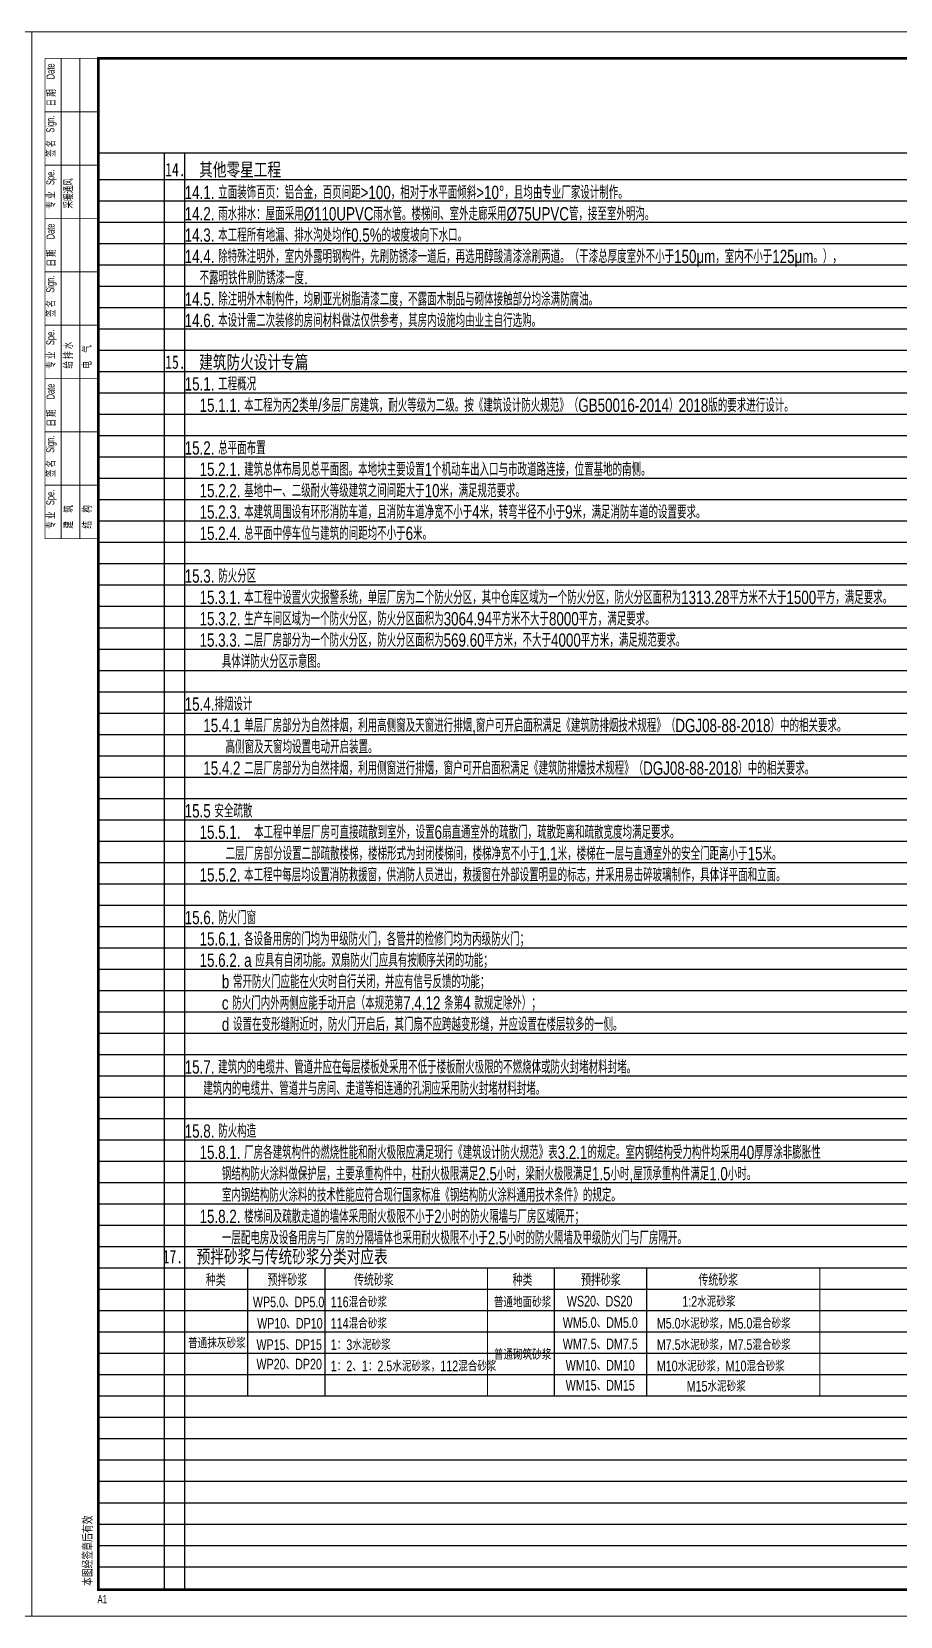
# Model space of a CAD drawing. Extents: x 24672 to 192872, y -90565 to -31165.
# Drawn here: x 108772 to 141349, y -90565 to -31165 of the extents above; entities that cross this region are included whole.
import ezdxf
from ezdxf.enums import TextEntityAlignment as Align

# ---------------------------------------------------------------- set-up
doc = ezdxf.new("R2010")
doc.units = 0
doc.header["$LTSCALE"] = 1000
doc.header["$MEASUREMENT"] = 0
doc.layers.get('0').update_dxf_attribs({"color": 4, "linetype": 'CONTINUOUS'})
doc.layers.get('Defpoints').update_dxf_attribs({"linetype": 'CONTINUOUS'})
doc.layers.add('A-Hz2(文字标注)', color=2, linetype='CONTINUOUS')
doc.layers.add('TK', color=151, linetype='CONTINUOUS', lineweight=13)
doc.styles.add('SUNYAT1', font='3yromans.shx', dxfattribs={"width": 0.75, "bigfont": '3yhztxt.shx'})
doc.styles.add('SUNYAT4', font='', dxfattribs={"width": 0.75})
doc.styles.add('T&D', font='haiwenrs.shx', dxfattribs={"width": 0.7, "bigfont": 'hztxt.shx'})
doc.styles.add('TITLE', font='simhei.ttf', dxfattribs={"width": 0.8})
doc.styles.get('SUNYAT4').set_extended_font_data('SimSun')

# ---------------------------------------------------------------- blocks, each defined once
blk = doc.blocks.new('会签')
at = {"layer": 'TK'}
for p, q in [((-1400, 24000), (-1400, 6000.000000000058)), ((-700, 24000), (-700, 6000.000000000058)), ((0, 22000.00000000006), (-2000, 22000.00000000006)), ((0, 20000.00000000006), (-2000, 20000.00000000006)), ((0, 16000.00000000006), (-2000, 16000.00000000006)), ((0, 14000.00000000006), (-2000, 14000.00000000006)), ((0, 10000.00000000006), (-2000, 10000.00000000006)), ((0, 8000.000000000058), (-2000, 8000.000000000058))]:
    blk.add_line(p, q, dxfattribs=at)
at = {"layer": 'TK', "const_width": 24.73392857142853}
for points in [[(0, 6000.000000000058), (-2000, 6000.000000000058), (-2000, 24000)], [(0, 24000), (-2000, 24000)], [(0, 18000.00000000006), (-2000, 18000.00000000006)], [(0, 12000.00000000006), (-2000, 12000.00000000006)]]:
    blk.add_lwpolyline(points, dxfattribs=at)
at = {"layer": 'TK', "style": 'T&D', "width": 0.7}
for s, p in [('Date', (-1641.539800848288, 23216.4195754776)), ('日 期', (-1589.451982791361, 22196.41681300546)), ('Sign.', (-1651.397542771359, 21215.32151746587)), ('签 名', (-1602.566964095749, 20305.87028907228)), ('Spe.', (-1648.111142787093, 19251.4664069491)), ('采暖通风', (-947.9235549705918, 18369.68245360098)), ('专 业', (-1608.088524318126, 18368.72849137243)), ('Date', (-1641.539800848288, 17216.41957547766)), ('日 期', (-1589.451982791361, 16196.41681300552)), ('Sign.', (-1651.397542771359, 15215.32151746593)), ('签 名', (-1602.566964095749, 14305.87028907234)), ('Spe.', (-1648.111142787093, 13251.46640694916)), ('给 排 水', (-955.7517189089558, 12371.85516931809)), ('电    气', (-251.1525608036318, 12372.2977990958)), ('专 业', (-1608.088524318126, 12368.72849137249)), ('Date', (-1641.539800848288, 11216.41957547766)), ('日 期', (-1589.451982791361, 10196.41681300552)), ('Sign.', (-1651.397542771359, 9215.321517465927)), ('签 名', (-1602.566964095749, 8305.870289072336)), ('Spe.', (-1648.111142787093, 7251.466406949155)), ('专 业', (-1608.088524318126, 6368.728491372487)), ('建    筑', (-948.3011847824673, 6371.736228958995)), ('结    构', (-248.033834287955, 6374.010800041549))]:
    blk.add_text(s, height=300, rotation=90, dxfattribs=at).set_placement(p)
blk = doc.blocks.new('TK-A1')
at = {"layer": 'TK'}
h = blk.add_hatch(color=256, dxfattribs=at)
edge = h.paths.add_edge_path()
edge.add_arc((806.1467556579371, 532.1924743879105), 3.32045557777653, 288.7014113640251, 432.3606518510305)
edge.add_line((807.1529348088038, 535.3568114054141), (802.4371482909639, 535.3568114054141))
edge.add_line((802.4371482909639, 535.3568114054141), (802.4371482909639, 531.1699634066534))
edge.add_line((802.4371482909639, 531.1699634066534), (804.0740262420551, 531.1699634066534))
edge.add_line((804.0740262420551, 531.1699634066534), (804.0740262420551, 533.7794412946988))
edge.add_line((804.0740262420551, 533.7794412946988), (806.743725869286, 533.7794412946988))
edge.add_arc((806.1445711367293, 532.1864479558969), 1.701944232639127, -72.16722840810769, 69.38777632303339, ccw=False)
edge.add_line((806.6657742772095, 530.5662746758534), (802.4566203666042, 530.5662746758534))
edge.add_line((802.4566203666042, 530.5662746758534), (802.4566203666042, 529.047330962546))
edge.add_line((802.4566203666042, 529.047330962546), (807.2114143252448, 529.047330962546))
edge = h.paths.add_edge_path()
edge.add_arc((790.6737361820816, 532.8623456887204), 3.924004440335319, 210.1327751881304, 329.8672248118695)
edge.add_line((794.0674679175887, 530.8924736737956), (794.0674679175887, 535.3508309002926))
edge.add_line((794.0674679175887, 535.3508309002926), (792.3894306820195, 535.3508309002926))
edge.add_line((792.3894306820195, 535.3508309002926), (792.3894306820195, 531.3717602917047))
edge.add_arc((790.6737361820816, 532.5977993973253), 2.10873884244299, 215.5496840955361, 324.4503159044639, ccw=False)
edge.add_line((788.9580416821439, 531.3717602917047), (788.9580416821439, 535.3508309002926))
edge.add_line((788.9580416821439, 535.3508309002926), (787.2800044465746, 535.3508309002926))
edge.add_line((787.2800044465746, 535.3508309002926), (787.2800044465746, 530.8924736737956))
edge = h.paths.add_edge_path()
edge.add_arc((781.5289601831662, 533.4556367741731), 1.863793725080171, 99.47712958257931, 264.9305597506611)
edge.add_line((781.3642697269418, 531.5991335818039), (784.6918850105658, 531.5991335818039))
edge.add_arc((784.6917892018438, 531.0591148868479), 0.5400187034551565, -89.98983473079062, 89.9898347307905, ccw=False)
edge.add_line((784.6918850105658, 530.5190961918918), (779.97065559401, 530.5190961918918))
edge.add_line((779.97065559401, 530.5190961918918), (779.97065559401, 529.0695795825527))
edge.add_line((779.97065559401, 529.0695795825527), (785.1184985680721, 529.0695795825527))
edge.add_arc((784.9538081118261, 530.9260827749201), 1.863793725080171, 275.0694402493389, 440.5228704174207)
edge.add_line((785.2606890229025, 532.7644383324946), (781.8337935789384, 532.7644383324946))
edge.add_arc((781.8338893876609, 533.3044570274507), 0.5400187034551565, 90.0101652692095, 269.9898347307905, ccw=False)
edge.add_line((781.8337935789377, 533.8444757224067), (786.6258650648297, 533.8444757224067))
edge.add_line((786.6258650648297, 533.8444757224067), (786.6258650648297, 535.2939923317447))
edge.add_line((786.6258650648297, 535.2939923317447), (781.2220792720728, 535.2939923317447))
h.paths.add_polyline_path([(797.020788980241, 535.4197730984406), (798.7277073334187, 535.4197730984406), (802.0805540390342, 528.9977945051816), (800.1195704562572, 528.9977945051816), (797.8742481568298, 533.3862111980196), (795.6289258574025, 528.9977945051816), (793.6679422746256, 528.9977945051816)])
for p, q in [((841, 594.0000000000001), (0, 594.0000000000001)), ((0, 594.0000000000001), (0, 0)), ((841, 0), (841, 594.0000000000001)), ((831, 584.0000000000001), (25, 584.0000000000001)), ((25, 584.0000000000001), (25, 10)), ((761, 584.0000000000001), (761, 10)), ((831, 10), (831, 584.0000000000001)), ((761, 504.0000000000002), (831, 504.0000000000002)), ((761, 464.0000000000002), (831, 464.0000000000002)), ((761, 419.0000000000002), (831, 419.0000000000002)), ((761, 395.0000000000002), (831, 395.0000000000002)), ((761, 387.0000000000002), (831, 387.0000000000002)), ((761, 387.0000000000002), (831, 387.0000000000002)), ((761, 387.0000000000002), (831, 387.0000000000002)), ((761, 387.0000000000002), (831, 387.0000000000002)), ((761, 387.0000000000002), (831, 387.0000000000002)), ((773, 387.0000000000002), (773, 333.0000000000002)), ((791, 387.0000000000002), (791, 333.0000000000002)), ((761, 378.0000000000002), (831, 378.0000000000002)), ((761, 369.0000000000002), (831, 369.0000000000002)), ((761, 360.0000000000002), (831, 360.0000000000002)), ((761, 351.0000000000002), (831, 351.0000000000002)), ((761, 342.0000000000002), (831, 342.0000000000002)), ((761, 333.0000000000002), (831, 333.0000000000002)), ((761, 324.0000000000002), (831, 324.0000000000002)), ((761, 253.0008978288993), (831, 253.0008978288993)), ((761, 253.0008978288993), (831, 253.0008978288993)), ((761, 253.0008978288993), (831, 253.0008978288993)), ((761, 253.0008978288993), (831, 253.0008978288993)), ((761, 253.0008978288993), (831, 253.0008978288993)), ((831, 253.0008978288993), (761, 253.0008978288993)), ((831, 253.0008978288993), (761, 253.0008978288993)), ((831, 253.0008978288993), (761, 253.0008978288993)), ((761, 253.0008978288993), (831, 253.0008978288993)), ((791, 173.0008978288993), (791, 253.0008978288993)), ((791, 253.0008978288993), (791, 189.0008978288993)), ((811, 189.0008978288993), (811, 253.0008978288993)), ((811.0005065272935, 173.0008978288993), (811.0005065272935, 253.0008978288993)), ((831, 243.0008978288993), (761, 243.0008978288993)), ((831, 233.0008978288993), (761, 233.0008978288993)), ((831, 233.0008978288993), (761, 233.0008978288993)), ((831, 223.0008978288993), (761, 223.0008978288993)), ((831, 223.0008978288993), (761, 223.0008978288993)), ((831, 213.0008978288993), (761, 213.0008978288993)), ((831, 213.0008978288993), (761, 213.0008978288993)), ((831, 203.0008978288993), (761, 203.0008978288993)), ((831, 203.0008978288993), (761, 203.0008978288993)), ((831, 193.0008978288993), (761, 193.0008978288993)), ((831, 193.0008978288993), (761, 193.0008978288993)), ((831, 183.0008978288993), (761, 183.0008978288993)), ((831, 183.0008978288993), (761, 183.0008978288993)), ((761, 173.0008978288993), (831, 173.0008978288993)), ((761, 173.0008978288993), (831, 173.0008978288993)), ((831, 173.0008978288993), (761, 173.0008978288993)), ((831, 173.0008978288993), (761, 173.0008978288993)), ((761, 128.0008978288993), (831, 128.0008978288993)), ((831, 106.0008978288993), (761, 106.0008978288993)), ((831, 42), (761, 42)), ((796, 42), (796, 18)), ((831, 34), (761, 34)), ((831, 26), (761, 26)), ((831, 18), (761, 18)), ((25, 10), (831, 10)), ((831, 10), (761, 10)), ((0, 0), (841, 0))]:
    blk.add_line(p, q, dxfattribs=at)
at = {"layer": 'TK', "color": 7}
for p, q in [((797.1574085156806, 564.151453156167), (801.6545136755891, 568.4374407926651)), ((797.1574085156806, 563.8751697189252), (801.6545136755891, 568.1611573554234)), ((797.1574085156806, 563.5988862816811), (801.6545136755891, 567.8848739181792)), ((797.1574085156806, 563.3226028444393), (801.6615030876548, 567.6152517736199)), ((797.1574085156806, 563.0463194071951), (801.6545136755891, 567.3323070436933)), ((797.1574085156806, 562.7700359699534), (801.6545136755891, 567.0560236064515)), ((797.1574085156806, 562.4937525327092), (801.6615030876548, 566.7864014618898)), ((797.1574085156806, 562.217469095465), (801.6615030876548, 566.510118024648)), ((807.1584458648227, 568.4374407926651), (801.6545136755891, 568.4374407926651)), ((801.6545136755891, 568.4374407926651), (801.6545136755891, 538.5764909301287)), ((807.1584458648227, 538.5474954772283), (807.1584458648227, 568.4387035636657)), ((781.6567021582835, 555.5739902939771), (786.1607967302762, 559.8666392231577)), ((781.6567021582835, 555.297706856733), (786.1607967302762, 559.5903557859159)), ((781.6567021582835, 555.0214234194889), (786.1607967302762, 559.3140723486741)), ((781.6567021582835, 554.7451399822471), (786.1607967302762, 559.03778891143)), ((781.6567021582835, 554.4688565450052), (786.1607967302762, 558.7615054741858)), ((781.6567021582835, 554.1925731077635), (786.1607967302762, 558.485222036944)), ((788.6631486594678, 559.8666392231601), (786.1607967302762, 559.8666392231577)), ((786.1607967302762, 559.8666392231601), (786.1607967302762, 538.5764909301287)), ((788.6631486594678, 559.8666392231601), (793.1590223020315, 564.151453156167)), ((788.6631486594678, 559.5903557859182), (793.1590223020315, 563.8751697189252)), ((788.6631486594678, 559.3140723486764), (793.1590223020315, 563.5988862816811)), ((788.6631486594678, 559.0377889114324), (793.1590223020315, 563.3226028444393)), ((788.6631486594678, 558.7615054741882), (793.1590223020315, 563.0463194071951)), ((788.6631486594678, 558.485222036944), (793.1590223020315, 562.7700359699534)), ((788.6631486594678, 558.2089385997023), (793.1672432314232, 562.5015875288851)), ((788.6631486594678, 557.9326551624605), (793.1672432314232, 562.2253040916411)), ((788.6631486594678, 538.5764909301287), (788.6631486594678, 559.8666392231601)), ((793.1590223020315, 564.151453156167), (793.1590223020315, 538.5764909301287)), ((793.1590223020315, 564.151453156167), (797.1574085156806, 564.151453156167)), ((797.1574085156806, 538.5474954772283), (797.1574085156806, 564.1514531561646)), ((781.6567021582835, 555.5739902939771), (781.1567021582835, 555.5739902939771)), ((781.1567021582835, 555.5739902939771), (781.1567021582835, 538.5764909301287)), ((781.6567021582835, 555.5739902939771), (781.6567021582835, 538.5764909301287)), ((781.6644477886707, 553.9236716806919), (786.1685423606448, 558.2163206098725)), ((781.6644477886707, 553.6473882434501), (786.1685423606448, 557.9400371726307)), ((781.1567021582835, 538.5764909301287), (781.7525194632076, 538.5764909301287)), ((781.6567021582835, 538.5764909301287), (781.6567021582835, 537.3764909301286)), ((781.6567021582835, 538.3764909301286), (807.1584458648227, 538.3764909301286)), ((781.6567021582835, 538.3764909301286), (807.1584458648227, 538.3764909301286)), ((781.6567021582835, 538.1764909301287), (807.1584458648227, 538.1764909301287)), ((781.6567021582835, 537.9764909301286), (807.1584458648227, 537.9764909301286)), ((781.6567021582835, 537.7764909301286), (807.1584458648227, 537.7764909301286)), ((781.6567021582835, 537.3764909301286), (807.1584458648227, 537.3764909301286)), ((781.7525194632076, 538.5764909301287), (807.1584458648227, 538.5764909301287)), ((786.0807967302762, 538.5764909301287), (788.6931486594677, 538.5764909301287)), ((793.1790223020502, 538.5764909301287), (797.1774085156806, 538.5764909301287)), ((801.6245136755891, 538.5764909301287), (807.1584458648227, 538.5764909301287)), ((807.1584458648227, 537.1764909301287), (807.1584458648227, 538.4764909301286))]:
    blk.add_line(p, q, dxfattribs=at)
at = {"layer": 'TK', "const_width": 1}
blk.add_lwpolyline([(25, 584.0000000000001), (831, 584.0000000000001), (831, 10), (25, 10)], close=True, dxfattribs=at)
at = {"layer": 'TK', "const_width": 0.5}
for points in [[(761, 10), (761, 584.0000000000001)], [(761, 504.0000000000002), (831, 504.0000000000002)]]:
    blk.add_lwpolyline(points, dxfattribs=at)
at = {"layer": 'TK', "color": 7}
for points in [[(781.2220792720728, 535.2939923317447), (786.6258650648297, 535.2939923317447), (786.6258650648297, 533.8444757224067), (781.8337935789377, 533.8444757224067)], [(787.2800044465746, 535.3508309002926), (788.9580416821439, 535.3508309002926), (788.9580416821439, 531.3717602917047)], [(787.2800044465746, 535.3508309002926), (787.2800044465746, 530.8924736737956)], [(794.0674679175887, 535.3508309002926), (792.3894306820195, 535.3508309002926), (792.3894306820195, 531.3717602917047)], [(797.020788980241, 535.4197730984406), (793.6679422746256, 528.9977945051816), (795.6289258574025, 528.9977945051816), (797.8742481568298, 533.3862111980196)], [(794.0674679175887, 535.3508309002926), (794.0674679175887, 530.8924736737956)], [(797.020788980241, 535.4197730984406), (798.7277073334187, 535.4197730984406), (802.0805540390342, 528.9977945051816), (800.1195704562572, 528.9977945051816), (797.8742481568298, 533.3862111980196)], [(802.4371482909639, 531.1699634066534), (802.4371482909639, 535.3568114054141), (807.1529348088038, 535.3568114054141)], [(784.6918850105658, 530.5190961918918), (779.97065559401, 530.5190961918918), (779.97065559401, 529.0695795825527), (785.1184985680721, 529.0695795825527)], [(784.6918850105658, 531.5991335818039), (781.3642697269418, 531.5991335818039)], [(781.8337935789384, 532.7644383324946), (785.2606890229025, 532.7644383324946)], [(802.4371482909639, 531.1699634066534), (804.0740262420551, 531.1699634066534), (804.0740262420551, 533.7794412946988), (806.743725869286, 533.7794412946988)], [(802.4566203666042, 530.5662746758534), (806.6657742772095, 530.5662746758534)], [(802.4566203666042, 530.5662746758534), (802.4566203666042, 529.047330962546), (807.2114143252448, 529.047330962546)]]:
    blk.add_lwpolyline(points, dxfattribs=at)
at = {"layer": 'TK'}
blk.add_lwpolyline([(761, 66), (831, 66), (831, 42), (761, 42)], close=True, dxfattribs=at)
at = {"layer": 'TK', "color": 7}
for centre, radius, start, end in [((781.5289601831662, 533.4556367741731), 1.863793725080171, 99.47712958257927, 264.9305597506611), ((806.1467556579371, 532.1924743879105), 3.32045557777653, 288.7014113640251, 72.36065185103055), ((781.8338893876609, 533.3044570274507), 0.5400187034551565, 90.01016526920947, 269.9898347307905), ((784.6917892018438, 531.0591148868479), 0.5400187034551565, 270.0101652692095, 89.98983473079049), ((784.9538081118261, 530.9260827749201), 1.863793725080171, 275.0694402493389, 80.52287041742068), ((790.6737361820816, 532.8623456887204), 3.924004440335319, 210.1327751881304, 329.8672248118695), ((790.6737361820816, 532.5977993973253), 2.10873884244299, 215.5496840955361, 324.4503159044639), ((806.1445711367293, 532.1864479558969), 1.701944232639127, 287.8327715918923, 69.38777632303336)]:
    blk.add_arc(centre, radius, start, end, dxfattribs=at)
for points in [[(797.1574085156806, 564.151453156167), (797.1589576417766, 563.8766461209611), (801.6615030876548, 568.4441020853499), (801.6615030876548, 568.1678186481057)], [(797.1574085156806, 563.5988862816833), (797.1589576417766, 563.3240792464775), (801.6615030876548, 567.8915352108663), (801.6615030876548, 567.6152517736222)], [(797.1574085156806, 563.0463194071951), (797.1589576417766, 562.7715123719893), (801.6615030876548, 567.3389683363804), (801.6615030876548, 567.0626848991362)], [(797.1636050199718, 562.4996581408506), (797.1651541460678, 562.2248511056423), (801.6676995919645, 566.7923070700311), (801.6676995919645, 566.5160236327893)], [(801.6545136755891, 538.5764909301287), (807.1584458648227, 538.5764909301287), (801.6545136755891, 568.4374407926651), (807.1584458648227, 568.4374407926651)], [(781.6567021582835, 555.5739902939771), (781.6582512843609, 555.2991832587712), (786.1607967302762, 559.8666392231577), (786.1607967302762, 559.5903557859159)], [(781.659800410457, 555.0243762235607), (781.6613495365158, 554.7495691883548), (786.1638949824124, 559.3170251527436), (786.1638949824124, 559.0407417155018)], [(781.6628986626118, 554.4747621531443), (781.6644477886707, 554.1999551179384), (786.166993234586, 558.7674110823272), (786.166993234586, 558.4911276450854)], [(786.1607967302762, 538.5764909301287), (788.6631486594678, 538.5764909301287), (786.1607967302762, 559.8666392231577), (788.6631486594678, 559.8666392231601)], [(788.6631486594678, 559.8666392231601), (788.6646977855265, 559.5918321879518), (793.1672432314232, 564.1592881523429), (793.1672432314232, 563.8830047150988)], [(788.6631486594678, 559.3140723486764), (788.6646977855265, 559.0392653134705), (793.1672432314232, 563.6067212778594), (793.1672432314232, 563.3304378406175)], [(788.6631486594678, 558.7615054741882), (788.6646977855265, 558.4866984389846), (793.1672432314232, 563.0541544033711), (793.1672432314232, 562.7778709661293)], [(788.6693451637589, 558.2148442078412), (788.6708942898176, 557.9400371726354), (793.1734397357516, 562.5074931370242), (793.1734397357516, 562.2312096997823)], [(793.1590223020315, 538.5764909301287), (797.1574085156806, 538.5764909301287), (793.1590223020315, 564.151453156167), (797.1574085156806, 564.1514531561646)], [(781.1567021582835, 538.5764909301287), (781.7525194632076, 538.5764909301287), (781.1567021582835, 555.5739902939771), (781.6567021582835, 555.5739902939771)], [(781.6706442929805, 553.9295772888332), (781.6721934190579, 553.6547702536251), (786.174738864936, 558.2222262180162), (786.1747388649732, 557.945942780772)], [(781.6567021582835, 538.3764909301286), (781.6567021582835, 538.5764909301287), (807.1584458648227, 538.3764909301286), (807.1584458648227, 538.5764909301287)], [(781.6567021582835, 537.9764909301286), (781.6567021582835, 538.1764909301287), (807.1584458648227, 537.9764909301286), (807.1584458648227, 538.1764909301287)], [(781.6567021582835, 537.5764909301287), (781.6567021582835, 537.7764909301286), (807.1584458648227, 537.5764909301287), (807.1584458648227, 537.7764909301286)], [(781.6567021582835, 537.1764909301287), (781.6567021582835, 537.3764909301286), (807.1584458648227, 537.1764909301287), (807.1584458648227, 537.3764909301286)]]:
    blk.add_solid(points, dxfattribs=at)
at = {"layer": 'TK', "xscale": 0.01, "yscale": 0.01, "zscale": 0.01}
blk.add_blockref('会签', (25, 344.0000000000002), dxfattribs=at)
at = {"layer": 'TK', "style": 'T&D', "width": 0.7}
for s, height, p in [('建筑设计单位：', 3, (762.8208645950118, 579.1841292128394)), ('ARCHITECTURE DESIGN UNIT', 2.5, (763.0685751570994, 575.9591104215833)), ('合作设计单位：', 3, (762.8208645950118, 499.1841292128399)), ('JOINTLY DESIGNED WITH', 2.5, (763.0685751570994, 495.9591104215839)), ('建设单位：', 3, (762.8208645950118, 459.1841292128397)), ('CLIENT', 2.5, (763.0685751570994, 455.9591104215836)), ('工程名称：', 3, (762.8208645950118, 414.1841292128397)), ('PROJECT NAME', 2.5, (763.0685751570994, 410.9591104215836)), ('子项：', 3, (762.8947536309832, 391.3821548605735)), ('版本号', 3, (763.1457423829637, 382.9541269419786)), ('ITEM', 2.1, (763.1436062034406, 388.2344526685008)), ('日 期', 3, (777.3310575256031, 383.1796633879772)), ('备 注', 3, (807.1391796612157, 383.3128813016998)), ('REV.', 2.5, (764.007335555721, 379.6639057611187)), ('DATE', 2.5, (778.0891397898645, 379.5709145095736)), ('REMARK', 2.5, (806.0802940907306, 379.607719078099)), ('索引图:', 3, (762.8208645950118, 319.184129212839)), ('Key Plan', 2.5, (763.0685751570994, 315.959110421583)), ('电子签名', 3, (795.7948164909496, 248.4778017822583)), ('手签签名', 3, (814.9469327213592, 248.3508918303461)), ('E SIGNATURE', 2.1, (793.8648937191069, 245.5821938228444)), ('M SIGNATURE', 2.1, (813.3675154721737, 245.5821938228444)), ('审定', 3, (762.5524539396354, 238.4225692117447)), ('审核', 3, (762.5439390434884, 228.5171875053202)), ('APPROVED BY', 2.1, (762.8743869993277, 235.1982550198166)), ('AUDITED BY', 2.1, (762.9264095154964, 225.2416394040943)), ('项目负责', 3, (762.5081444030255, 218.6658865781268)), ('PROJECT DIRECTOR', 2.1, (762.8917521385663, 215.6160894131009)), ('专业负责', 3, (762.5279736132175, 208.1776667496143)), ('DISCIPLINE RESPONSIBLE BY', 2.1, (762.8822559162136, 205.1185587599687)), ('校对', 3, (762.3265613266826, 198.5871859064279)), ('CHECKED BY', 2.1, (762.6721436356008, 195.262909531435)), ('设计', 3, (762.2574361167103, 188.4439345674659)), ('DESIGNED BY', 2.1, (762.7192817507312, 185.2436140293465)), ('制图', 3, (762.2999960171431, 178.783295929553)), ('DRAWN BY', 2.1, (762.656163625028, 175.530708029354)), ('出图章:', 3, (762.8208645950118, 168.1850270417382)), ('PROJECT SEAL', 2.5, (763.0685751570994, 164.9600082504822)), ('发图人章：', 3, (762.8208645950118, 123.1850270417382)), ('LEGAL SEAL', 2.5, (763.0685751570994, 119.9600082504822)), ('注册执业章：', 3, (762.8208645950118, 101.1850270417382)), ('REGISTERED SEAL', 2.5, (763.0685751570994, 97.9600082504822)), ('图名：', 3, (762.8208645950118, 61.18412921283918)), ('DRAWING TITLE', 2.5, (763.0685751570994, 57.95911042158318)), ('设计号：', 3, (762.4322685134039, 38.44908503156621)), ('PROJECT No.', 2.1, (762.6458116108738, 34.76771172112785)), ('日期：', 3, (797.291736483723, 38.21203436161159)), ('DATE', 2.1, (797.7867523039132, 34.77786100744037)), ('专业：', 3, (762.3273049220629, 30.82253412700025)), ('图号：', 3, (797.4285726143979, 30.55306618808303)), ('阶段:', 3, (762.329783573337, 22.8043143664673)), ('DISCIPLINE', 2.1, (762.7493900735676, 27.35429582914105)), ('比例：', 3, (797.3191037098691, 22.71676336637698)), ('DRAWING NO.', 2.1, (797.6499161732384, 27.0915453333268)), ('STATUS', 2.1, (762.6656262407824, 19.33408715947298)), ('SCALE', 2.1, (797.5951963012852, 19.28259976175847)), ('A1', 3.15, (24.67374619696614, 4.875234314538637))]:
    blk.add_text(s, height=height, dxfattribs=at).set_placement(p)
at = {"layer": 'TK', "color": 7, "style": 'TITLE', "width": 0.8}
for s, height, p in [('上海都市建筑设计有限公司 ', 3.1, (796, 521.2486593937118)), ('SHANGHAI URBAN ARCHITECTURAL DESIGN Co.,Ltd.', 2, (796, 516.5272913471372)), ('No.A131002499 Class A of Architechture Design(PRC)', 1.8, (796, 507.9664609626863))]:
    blk.add_text(s, height=height, dxfattribs=at).set_placement(p, align=Align.CENTER)
for s, p in [('设计证书甲级编号', (775.3590266390518, 511.2898696273235)), ('A131002499', (797.1653431489341, 511.2865255301022))]:
    blk.add_text(s, height=2.2, dxfattribs=at).set_placement(p)
at = {"layer": 'TK', "style": 'T&D', "width": 0.7}
blk.add_text('本图经签章后有效', height=3.5, rotation=90, dxfattribs=at).set_placement((22.89387253554538, 11.3486029291153))
for s, height, p in [('Invalid Unless Stamped', 2.1, (792.5766032353603, 12.39937470400939)), ('本图须加盖出图签章,否则一律无效', 2, (793.1584277532809, 15.63625030943891))]:
    blk.add_text(s, height=height, dxfattribs=at).set_placement(p, align=Align.MIDDLE)
blk = doc.blocks.new('a111111')
at = {"layer": 'TK'}
blk.add_blockref('TK-A1', (1.818989403545856e-12, -594), dxfattribs=at)

msp = doc.modelspace()

# ---------------------------------------------------------------- linework, layer by layer
at = {"layer": 'A-Hz2(文字标注)', "linetype": 'ByBlock'}
for p, q in [((116868.4715712583, -77504.93463767844), (116868.4715712583, -82304.93463767844)), ((119768.4481368512, -77504.93463767844), (119768.4481368512, -82304.93463767844)), ((128361.6286905627, -77504.93463767844), (128361.6286905627, -82304.93463767844)), ((131830.4464011658, -77504.93463767844), (131830.4464011658, -82304.93463767844)), ((116868.4715712583, -79104.93463767844), (125868.4715712583, -79104.93463767844)), ((125868.4715712583, -79104.93463767844), (138330.4464011658, -79104.93463767844)), ((116868.4715712583, -79904.93463767844), (125868.4715712583, -79904.93463767844)), ((128361.6286905627, -79904.93463767844), (138330.4464011658, -79904.93463767844)), ((116868.4715712583, -80704.93463767844), (125868.4715712583, -80704.93463767844)), ((128361.6286905627, -80704.93463767844), (138330.4464011658, -80704.93463767844)), ((128361.6286905627, -81504.93463767844), (138330.4464011658, -81504.93463767844)), ((116868.4715712583, -82304.93463767844), (125868.4715712583, -82304.93463767844))]:
    msp.add_line(p, q, dxfattribs=at)
at = {"layer": 'A-Hz2(文字标注)', "linetype": 'ByBlock', "const_width": 40}
for points in [[(138330.4464011658, -77504.93463767844), (138330.4464011665, -82304.93463767844), (114502.9786747846, -82304.93463767844), (114502.9786747839, -77504.93463767844), (138330.4464011658, -77504.93463767844)], [(125868.4715712583, -77504.93463767844), (125868.4715712583, -82304.93463767844)], [(125868.4715712583, -77504.93463767844), (125868.4715712583, -82304.93463767844)], [(114502.9786747839, -78304.93463767844), (138330.4464011658, -78304.93463767844)]]:
    msp.add_lwpolyline(points, dxfattribs=at)
at = {"layer": 'Defpoints'}
for p, q in [((111271.8062635679, -35704.93463767844), (183871.8062635679, -35704.93463767844)), ((113741.3330828715, -35704.93463767844), (113741.3330828715, -89564.53613892419)), ((114502.9786747838, -35704.93463767844), (114502.9786747838, -89564.53613892419)), ((111271.8062635679, -36704.93463767844), (183871.8062635679, -36704.93463767844)), ((111271.8062635679, -37504.93463767844), (183871.8062635679, -37504.93463767844)), ((111271.8062635679, -38304.93463767844), (183871.8062635679, -38304.93463767844)), ((111271.8062635679, -39104.93463767844), (183871.8062635679, -39104.93463767844)), ((111271.8062635679, -39904.93463767844), (183871.8062635679, -39904.93463767844)), ((111271.8062635679, -40704.93463767844), (183871.8062635679, -40704.93463767844)), ((111271.8062635679, -41504.93463767844), (183871.8062635679, -41504.93463767844)), ((111271.8062635679, -42304.93463767844), (183871.8062635679, -42304.93463767844)), ((111271.8062635679, -43104.93463767844), (183871.8062635679, -43104.93463767844)), ((111271.8062635679, -43904.93463767844), (183871.8062635679, -43904.93463767844)), ((111271.8062635679, -44704.93463767844), (183871.8062635679, -44704.93463767844)), ((111271.8062635679, -45504.93463767844), (183871.8062635679, -45504.93463767844)), ((111271.8062635679, -46304.93463767844), (183871.8062635679, -46304.93463767844)), ((111271.8062635679, -47104.93463767844), (183871.8062635679, -47104.93463767844)), ((111271.8062635679, -47904.93463767844), (183871.8062635679, -47904.93463767844)), ((111271.8062635679, -48704.93463767844), (183871.8062635679, -48704.93463767844)), ((111271.8062635679, -49504.93463767844), (183871.8062635679, -49504.93463767844)), ((111271.8062635679, -50304.93463767844), (183871.8062635679, -50304.93463767844)), ((111271.8062635679, -51104.93463767844), (183871.8062635679, -51104.93463767844)), ((111271.8062635679, -51904.93463767844), (183871.8062635679, -51904.93463767844)), ((111271.8062635679, -52704.93463767844), (183871.8062635679, -52704.93463767844)), ((111271.8062635679, -53504.93463767844), (183871.8062635679, -53504.93463767844)), ((111271.8062635679, -54304.93463767844), (183871.8062635679, -54304.93463767844)), ((111271.8062635679, -55104.93463767844), (183871.8062635679, -55104.93463767844)), ((111271.8062635679, -55904.93463767844), (183871.8062635679, -55904.93463767844)), ((111271.8062635679, -56704.93463767844), (183871.8062635679, -56704.93463767844)), ((111271.8062635679, -57504.93463767844), (183871.8062635679, -57504.93463767844)), ((111271.8062635679, -58304.93463767844), (183871.8062635679, -58304.93463767844)), ((111271.8062635679, -59104.93463767844), (183871.8062635679, -59104.93463767844)), ((111271.8062635679, -59904.93463767844), (183871.8062635679, -59904.93463767844)), ((111271.8062635679, -60704.93463767844), (183871.8062635679, -60704.93463767844)), ((111271.8062635679, -61504.93463767844), (183871.8062635679, -61504.93463767844)), ((111271.8062635679, -62304.93463767844), (183871.8062635679, -62304.93463767844)), ((111271.8062635679, -63104.93463767844), (183871.8062635679, -63104.93463767844)), ((111271.8062635679, -63904.93463767844), (183871.8062635679, -63904.93463767844)), ((111271.8062635679, -64704.93463767844), (183871.8062635679, -64704.93463767844)), ((111271.8062635679, -65504.93463767844), (183871.8062635679, -65504.93463767844)), ((111271.8062635679, -66304.93463767844), (183871.8062635679, -66304.93463767844)), ((111271.8062635679, -67104.93463767844), (183871.8062635679, -67104.93463767844)), ((111271.8062635679, -67904.93463767844), (183871.8062635679, -67904.93463767844)), ((111271.8062635679, -68704.93463767844), (183871.8062635679, -68704.93463767844)), ((111271.8062635679, -69504.93463767844), (183871.8062635679, -69504.93463767844)), ((111271.8062635679, -70304.93463767844), (183871.8062635679, -70304.93463767844)), ((111271.8062635679, -71104.93463767844), (183871.8062635679, -71104.93463767844)), ((111271.8062635679, -71904.93463767844), (183871.8062635679, -71904.93463767844)), ((111271.8062635679, -72704.93463767844), (183871.8062635679, -72704.93463767844)), ((111271.8062635679, -73504.93463767844), (183871.8062635679, -73504.93463767844)), ((111271.8062635679, -74304.93463767844), (183871.8062635679, -74304.93463767844)), ((111271.8062635679, -75104.93463767844), (183871.8062635679, -75104.93463767844)), ((111271.8062635679, -75904.93463767844), (183871.8062635679, -75904.93463767844)), ((111271.8062635679, -76704.93463767844), (183871.8062635679, -76704.93463767844)), ((111271.8062635679, -77504.93463767844), (183871.8062635679, -77504.93463767844)), ((111271.8062635679, -78304.93463767844), (183871.8062635679, -78304.93463767844)), ((111271.8062635679, -79104.93463767844), (183871.8062635679, -79104.93463767844)), ((111271.8062635679, -79904.93463767844), (183871.8062635679, -79904.93463767844)), ((111271.8062635679, -80704.93463767844), (183871.8062635679, -80704.93463767844)), ((111271.8062635679, -81504.93463767844), (183871.8062635679, -81504.93463767844)), ((111271.8062635679, -82304.93463767844), (183871.8062635679, -82304.93463767844)), ((111271.8062635679, -83104.93463767844), (183871.8062635679, -83104.93463767844)), ((111271.8062635679, -83904.93463767844), (183871.8062635679, -83904.93463767844)), ((111271.8062635679, -84704.93463767844), (183871.8062635679, -84704.93463767844)), ((111271.8062635679, -85504.93463767844), (183871.8062635679, -85504.93463767844)), ((111271.8062635679, -86304.93463767844), (183871.8062635679, -86304.93463767844)), ((111271.8062635679, -87104.93463767844), (183871.8062635679, -87104.93463767844)), ((111271.8062635679, -87904.93463767844), (183871.8062635679, -87904.93463767844)), ((111271.8062635679, -88704.93463767844), (183871.8062635679, -88704.93463767844))]:
    msp.add_line(p, q, dxfattribs=at)

# ---------------------------------------------------------------- block references
at = {"xscale": 100, "yscale": 100, "zscale": 100}
for p in [(24671.80626356788, -31164.53613892407), (108771.8062635679, -31164.53613892407)]:
    msp.add_blockref('a111111', p, dxfattribs=at)

# ---------------------------------------------------------------- texts
at = {"layer": 'A-Hz2(文字标注)', "linetype": 'ByBlock', "width": 0.75}
for s, height, style, p in [('14.  其他零星工程', 500, 'SUNYAT4', (113779.918834406, -36583.77921952796)), ('15.  建筑防火设计专篇', 500, 'SUNYAT4', (113779.918834406, -43800.44082809758)), ('17.  预拌砂浆与传统砂浆分类对应表', 500, 'SUNYAT4', (113683.1890741796, -77330.64086012208)), ('种类', 450, 'SUNYAT1', (115304.0997062256, -78181.24720085354)), ('预拌砂浆', 450, 'SUNYAT1', (117618.5491615222, -78181.24720085354)), ('传统砂浆', 450, 'SUNYAT1', (120863.2447996414, -78181.24720085354)), ('种类', 450, 'SUNYAT1', (126808.1795246354, -78181.24720085354)), ('预拌砂浆', 450, 'SUNYAT1', (129377.6161655253, -78181.24720085354)), ('传统砂浆', 450, 'SUNYAT1', (133777.5089159077, -78181.24720085354)), ('WP5.0、DP5.0', 400, 'SUNYAT1', (117067.5395562579, -78981.24720085354)), ('116混合砂浆', 400, 'SUNYAT1', (119989.1490604892, -78981.24720085354)), ('WS20、DS20', 400, 'SUNYAT1', (128843.1578668803, -78951.69182510732)), ('1:2水泥砂浆', 400, 'SUNYAT1', (133172.5091867996, -78961.54395097063)), ('WP10、DP10', 400, 'SUNYAT1', (117227.7404356087, -79781.24720085354)), ('114混合砂浆', 400, 'SUNYAT1', (119989.1490604892, -79781.24720085354)), ('WM5.0、DM5.0', 400, 'SUNYAT1', (128688.4096877645, -79751.69182510744)), ('M5.0水泥砂浆，M5.0混合砂浆', 400, 'SUNYAT1', (132216.3057971275, -79781.24720085354)), ('WP15、DP15', 400, 'SUNYAT1', (117202.1104026139, -80581.24720085354)), ('1：3水泥砂浆', 400, 'SUNYAT1', (119989.1490604892, -80581.24720085354)), ('WM7.5、DM7.5', 400, 'SUNYAT1', (128688.4096877645, -80551.69182510744)), ('M7.5水泥砂浆，M7.5混合砂浆', 400, 'SUNYAT1', (132216.3057971275, -80581.24720085354)), ('WP20、DP20', 400, 'SUNYAT1', (117202.1104026139, -81311.70826366812)), ('1：2、1：2.5水泥砂浆，112混合砂浆', 400, 'SUNYAT1', (119989.1490604892, -81381.24720085354)), ('WM10、DM10', 400, 'SUNYAT1', (128798.944937808, -81351.69182510744)), ('M10水泥砂浆，M10混合砂浆', 400, 'SUNYAT1', (132216.3057971275, -81381.24720085354)), ('WM15、DM15', 400, 'SUNYAT1', (128798.944937808, -82100.82423932618)), ('M15水泥砂浆', 400, 'SUNYAT1', (133334.9407162475, -82139.35913552286))]:
    msp.add_text(s, height=height, dxfattribs=dict(at, style=style)).set_placement(p)
at = {"layer": 'A-Hz2(文字标注)', "linetype": 'ByBlock', "style": 'SUNYAT1', "width": 0.75}
for s, p in [('普通地面砂浆', (127180.9838561909, -78981.24720085354)), ('普通抹灰砂浆', (115717.8458618042, -80518.84981154162)), ('普通砌筑砂浆', (127180.9838561909, -80948.96594204684))]:
    msp.add_text(s, height=400, dxfattribs=at).set_placement(p, align=Align.CENTER)
at = {"layer": 'A-Hz2(文字标注)', "linetype": 'ByBlock', "char_height": 500, "width": 30038.35440808773, "attachment_point": 1, "line_spacing_factor": 0.9600000000000002, "style": 'SUNYAT1'}
for s, insert in [('14.1. 立面装饰百页：铝合金，百页间距>100，相对于水平面倾斜>10%%D，且均由专业厂家设计制作。\\P14.2. 雨水排水：屋面采用%%C110UPVC雨水管。楼梯间、室外走廊采用%%C75UPVC管，接至室外明沟。\\P14.3. 本工程所有地漏、排水沟处均作0.5%的坡度坡向下水口。\\P14.4. 除特殊注明外，室内外露明钢构件，先刷防锈漆一道后，再选用醇酸清漆涂刷两道。（干漆总厚度室外不小于150μm，室内不小于125μm。），\\P    不露明铁件刷防锈漆一度.\\P14.5. 除注明外木制构件，均刷亚光树脂清漆二度，不露面木制品与砌体接触部分均涂满防腐油。\\P14.6. 本设计需二次装修的房间材料做法仅供参考，其房内设施均由业主自行选购。', (114510.9857649819, -36938.06895275007)), ('15.1. 工程概况\\P    15.1.1.{\\C2; 本工程为丙2类单/多层厂房建筑，耐火等级为二级。}按《建筑设计防火规范》（GB50016-2014）2018版的要求进行设计。\\P\\P15.2. 总平面布置\\P    15.2.1. 建筑总体布局见总平面图。本地块主要设置1个机动车出入口与市政道路连接，位置基地的南侧。\\P    15.2.2. 基地中一、二级耐火等级建筑之间间距大于10米，满足规范要求。\\P    15.2.3. 本建筑周围设有环形消防车道，且消防车道净宽不小于4米，转弯半径不小于9米，满足消防车道的设置要求。\\P    15.2.4. 总平面中停车位与建筑的间距均不小于6米。    \\P\\P15.3. 防火分区\\P    15.3.1. 本工程中设置火灾报警系统，单层厂房为二个防火分区，其中仓库区域为一个防火分区，防火分区面积为1313.28平方米不大于1500平方，满足要求。\\P    15.3.2. 生产车间区域为一个防火分区，防火分区面积为3064.94平方米不大于8000平方，满足要求。\\P    15.3.3. 二层厂房部分为一个防火分区，防火分区面积为569.60平方米，不大于4000平方米，满足规范要求。\\P          具体详防火分区示意图。\\P\\P15.4.排烟设计\\P     15.4.1 单层厂房部分为自然排烟，利用高侧窗及天窗进行排烟,窗户可开启面积满足《建筑防排烟技术规程》（DGJ08-88-2018）中的相关要求。\\P           高侧窗及天窗均设置电动开启装置。\\P     15.4.2 二层厂房部分为自然排烟，利用侧窗进行排烟，窗户可开启面积满足《建筑防排烟技术规程》（DGJ08-88-2018）中的相关要求。\\P\\P15.5 安全疏散\\P    15.5.1.{\\fSimSun|b0|i0|c134|p2;\u3000}本工程中单层厂房可直接疏散到室外，设置6扇直通室外的疏散门{\\C2;，}疏散距离和疏散宽度均满足要求。\\P           二层厂房部分设置二部疏散楼梯，楼梯形式为封闭楼梯间，楼梯净宽不小于1.1米，楼梯在一层与直通室外的安全门距离小于15米。\\P    15.5.2. 本工程中每层均设置消防救援窗，供消防人员进出，救援窗在外部设置明显的标志，并采用易击碎玻璃制作，具体详平面和立面。\\P\\P15.6. 防火门窗\\P    15.6.1. 各设备用房的门均为甲级防火门，各管井的检修门均为丙级防火门；\\P    15.6.2. a 应具有自闭功能。双扇防火门应具有按顺序关闭的功能；\\P          b 常开防火门应能在火灾时自行关闭，并应有信号反馈的功能；\\P          c 防火门内外两侧应能手动开启（本规范第7.4.12 条第4 款规定除外）；\\P          d 设置在变形缝附近时，防火门开启后，其门扇不应跨越变形缝，并应设置在楼层较多的一侧。\\P\\P15.7. 建筑内的电缆井、管道井应在每层楼板处采用不低于楼板耐火极限的不燃烧体或防火封堵材料封堵。\\P     建筑内的电缆井、管道井与房间、走道等相连通的孔洞应采用防火封堵材料封堵。\\P\\P15.8. 防火构造\\P    15.8.1. 厂房各建筑构件的燃烧性能和耐火极限应满足现行《建筑设计防火规范》表3.2.1的规定。室内钢结构受力构件均采用40厚厚涂非膨胀性\\P          钢结构防火涂料做保护层，主要承重构件中，柱耐火极限满足2.5小时，梁耐火极限满足1.5小时,屋顶承重构件满足1.0小时。\\P          室内钢结构防火涂料的技术性能应符合现行国家标准《钢结构防火涂料通用技术条件》的规定。\\P    15.8.2. 楼梯间及疏散走道的墙体采用耐火极限不小于2小时的防火隔墙与厂房区域隔开；\\P          一层配电房及设备用房与厂房的分隔墙体也采用耐火极限不小于2.5小时的防火隔墙及甲级防火门与厂房隔开。', (114510.9857649819, -44117.45274828508))]:
    msp.add_mtext(s, dxfattribs=dict(at, insert=insert))

doc.saveas('drawing.dxf')
